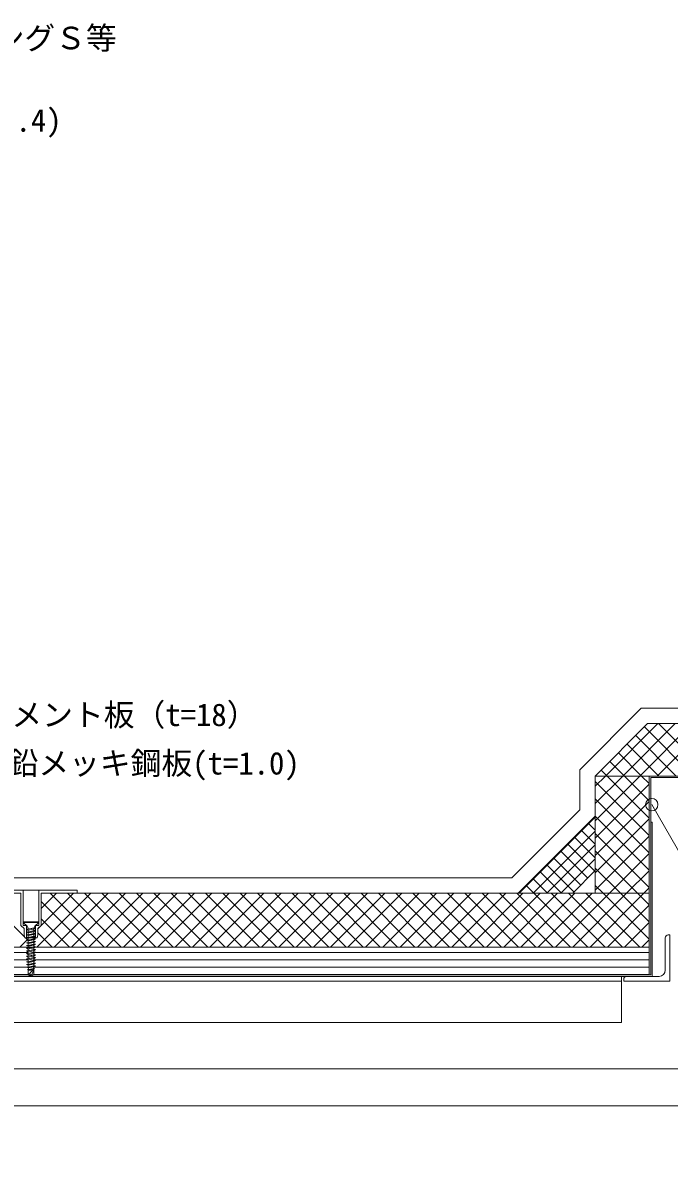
# Model space of a CAD drawing. Units: millimetres, scale not verified. Extents: x -1380 to 1380, y -955 to 955.
# Drawn here: x -149 to 271, y -449 to 295 of the extents above; entities that cross this region are included whole.
import ezdxf
from ezdxf.enums import TextEntityAlignment as Align

# ---------------------------------------------------------------- set-up
doc = ezdxf.new("R2010")
doc.units = ezdxf.units.MM
doc.header["$LTSCALE"] = 3
for name, color, linetype, lineweight in [('0-1_HATCH', 9, 'Continuous', 18), ('0-2_BOUSUI', 1, 'Continuous', 18), ('0-3_MOJI', 7, 'Continuous', 18), ('0-5_KANAMONO_SCREW', 4, 'Continuous', 18), ('0-6_dannnetu', 6, 'Continuous', 18), ('0-7_KANAMONO', 5, 'Continuous', 18), ('0-8_TEKKOTU', 7, 'Continuous', 18), ('0-9_doubuti', 5, 'Continuous', 18), ('0-B_bo-do', 3, 'Continuous', 18), ('0-C_ZATU', 6, 'Continuous', 18)]:
    doc.layers.add(name, color=color, linetype=linetype, lineweight=lineweight)
doc.styles.add('ＭＳ ゴシック', font='')
doc.styles.get('ＭＳ ゴシック').set_extended_font_data('MS Gothic')

msp = doc.modelspace()

# ---------------------------------------------------------------- linework, layer by layer
at = {"layer": '0-1_HATCH'}
for p, q in [((229.591, -194.136), (263.591, -160.136)), ((240.817, -194.136), (274.817, -160.136)), ((252.042, -194.136), (286.042, -160.136)), ((286.796, -194.136), (254.899, -162.239)), ((263.267, -194.136), (297.267, -160.136)), ((298.021, -194.136), (264.021, -160.136)), ((275.57, -194.136), (249.286, -167.852)), ((264.345, -194.136), (243.674, -173.465)), ((241.894, -194.136), (232.448, -184.69)), ((253.12, -194.136), (238.061, -179.077)), ((230.669, -194.136), (226.836, -190.303)), ((223.002, -200.725), (229.591, -194.136)), ((223.002, -211.951), (240.817, -194.136)), ((223.002, -223.176), (252.042, -194.136)), ((258.002, -232.695), (223.002, -197.695)), ((223.002, -234.401), (258.002, -199.401)), ((258.002, -221.469), (230.669, -194.136)), ((258.002, -210.244), (241.894, -194.136)), ((258.002, -199.019), (253.12, -194.136)), ((258.002, -243.92), (223.002, -208.92)), ((223.002, -245.627), (258.002, -210.627)), ((173.687, -270.136), (223.002, -220.821)), ((223.002, -220.291), (222.925, -220.213)), ((258.002, -255.145), (223.002, -220.145)), ((223.002, -256.852), (258.002, -221.852)), ((182.667, -270.136), (223.002, -229.801)), ((223.002, -238.251), (213.945, -229.194)), ((223.002, -229.271), (218.435, -224.704)), ((223.002, -247.232), (209.454, -233.684)), ((258.002, -266.371), (223.002, -231.371)), ((223.002, -268.077), (258.002, -233.077)), ((191.647, -270.136), (223.002, -238.781)), ((218.152, -260.342), (200.474, -242.664)), ((222.642, -255.852), (204.964, -238.174)), ((250.542, -270.136), (223.002, -242.596)), ((232.169, -270.136), (258.002, -244.303)), ((209.172, -269.322), (191.494, -251.644)), ((213.662, -264.832), (195.984, -247.154)), ((200.627, -270.136), (223.002, -247.761)), ((201.005, -270.136), (187.004, -256.135)), ((239.317, -270.136), (223.002, -253.821)), ((243.394, -270.136), (258.002, -255.528)), ((183.045, -270.136), (178.024, -265.115)), ((192.025, -270.136), (182.514, -260.625)), ((228.092, -270.136), (223.002, -265.047)), ((254.619, -270.136), (258.002, -266.753)), ((-147.657, -298.499), (-176.02, -270.136)), ((-139.392, -304.937), (-104.591, -270.136)), ((-138.998, -293.318), (-115.816, -270.136)), ((-136.998, -280.092), (-127.042, -270.136)), ((-96.296, -304.958), (-131.118, -270.136)), ((-128.172, -304.942), (-93.366, -270.136)), ((-85.065, -304.964), (-119.893, -270.136)), ((-116.952, -304.948), (-82.14, -270.136)), ((-73.834, -304.97), (-108.668, -270.136)), ((-105.733, -304.954), (-70.915, -270.136)), ((-62.603, -304.975), (-97.442, -270.136)), ((-94.513, -304.959), (-59.69, -270.136)), ((-51.372, -304.981), (-86.217, -270.136)), ((-83.293, -304.965), (-48.464, -270.136)), ((-40.141, -304.987), (-74.992, -270.136)), ((-72.073, -304.971), (-37.239, -270.136)), ((-28.91, -304.992), (-63.767, -270.136)), ((-60.854, -304.976), (-26.014, -270.136)), ((-17.679, -304.998), (-52.541, -270.136)), ((-49.634, -304.982), (-14.788, -270.136)), ((-6.449, -305.003), (-41.316, -270.136)), ((-38.414, -304.987), (-3.563, -270.136)), ((4.782, -305.009), (-30.091, -270.136)), ((-27.195, -304.993), (7.662, -270.136)), ((16.013, -305.015), (-18.865, -270.136)), ((-15.975, -304.999), (18.888, -270.136)), ((27.244, -305.02), (-7.64, -270.136)), ((-4.755, -305.004), (30.113, -270.136)), ((38.475, -305.026), (3.585, -270.136)), ((6.464, -305.01), (41.338, -270.136)), ((49.706, -305.032), (14.811, -270.136)), ((17.684, -305.016), (52.564, -270.136)), ((60.937, -305.037), (26.036, -270.136)), ((28.904, -305.021), (63.789, -270.136)), ((72.168, -305.043), (37.261, -270.136)), ((40.123, -305.027), (75.014, -270.136)), ((83.399, -305.049), (48.487, -270.136)), ((51.343, -305.032), (86.239, -270.136)), ((94.63, -305.054), (59.712, -270.136)), ((62.563, -305.038), (97.465, -270.136)), ((105.861, -305.06), (70.937, -270.136)), ((73.783, -305.044), (108.69, -270.136)), ((117.092, -305.065), (82.163, -270.136)), ((85.002, -305.049), (119.915, -270.136)), ((128.323, -305.071), (93.388, -270.136)), ((96.222, -305.055), (131.141, -270.136)), ((139.554, -305.077), (104.613, -270.136)), ((107.442, -305.061), (142.366, -270.136)), ((150.785, -305.082), (115.839, -270.136)), ((118.661, -305.066), (153.591, -270.136)), ((162.016, -305.088), (127.064, -270.136)), ((129.881, -305.072), (164.817, -270.136)), ((173.247, -305.094), (138.289, -270.136)), ((141.101, -305.078), (176.042, -270.136)), ((184.478, -305.099), (149.515, -270.136)), ((152.32, -305.083), (187.267, -270.136)), ((195.709, -305.105), (160.74, -270.136)), ((163.54, -305.089), (198.493, -270.136)), ((206.94, -305.111), (171.965, -270.136)), ((174.065, -270.136), (173.533, -269.605)), ((174.76, -305.094), (209.718, -270.136)), ((218.171, -305.116), (183.191, -270.136)), ((185.979, -305.1), (220.943, -270.136)), ((229.402, -305.122), (194.416, -270.136)), ((197.199, -305.106), (232.169, -270.136)), ((240.632, -305.127), (205.641, -270.136)), ((208.419, -305.111), (243.394, -270.136)), ((251.863, -305.133), (216.866, -270.136)), ((219.639, -305.117), (254.619, -270.136)), ((258.002, -300.047), (228.092, -270.136)), ((258.002, -288.821), (239.317, -270.136)), ((258.002, -277.596), (250.542, -270.136)), ((-107.527, -304.953), (-136.998, -275.482)), ((230.858, -305.123), (258.002, -277.979)), ((-118.758, -304.947), (-136.998, -286.707)), ((242.078, -305.128), (258.002, -289.204)), ((-129.989, -304.942), (-138.998, -295.933)), ((-150.816, -305.136), (-146.279, -300.599)), ((-145.595, -300.561), (-147.02, -299.136)), ((-146.241, -300.561), (-145.348, -299.668)), ((-141.22, -304.936), (-141.648, -304.508)), ((253.298, -305.134), (258.002, -300.429)), ((-562.998, -308.538), (-145.348, -308.538)), ((-140.784, -308.538), (258.002, -308.538)), ((-562.998, -313.301), (-145.442, -313.301)), ((-562.998, -318.063), (-146.344, -318.063)), ((-141.689, -318.063), (258.002, -318.063)), ((-141.648, -313.301), (258.002, -313.301)), ((-562.998, -322.826), (-145.248, -322.826)), ((-141.748, -322.826), (258.002, -322.826))]:
    msp.add_line(p, q, dxfattribs=at)
at = {"layer": '0-2_BOUSUI'}
msp.add_lwpolyline([(900.002, -150.136), (252.86, -150.136), (213.002, -189.994), (213.002, -215.994), (168.86, -260.136), (-455.856, -260.136), (-499.998, -215.994), (-499.998, 111.006), (-515.856, 126.864), (-690.998, 126.864)], dxfattribs=at)
at = {"layer": '0-3_MOJI'}
msp.add_lwpolyline([(446.673, -449.132), (396.235, -449.132), (259.725, -212.689)], dxfattribs=at)
msp.add_circle((259.725, -212.689), 4, dxfattribs=at)
at = {"layer": '0-5_KANAMONO_SCREW'}
for p, q in [((-148.498, -288.636), (-138.498, -288.636)), ((-148.498, -289.136), (-148.498, -288.636)), ((-148.498, -289.136), (-146.078, -291.556)), ((-138.498, -289.136), (-138.498, -288.636)), ((-146.348, -293.561), (-145.348, -294.102)), ((-146.348, -295.311), (-145.348, -295.852)), ((-146.348, -297.061), (-145.348, -297.602)), ((-145.498, -292.686), (-145.559, -292.455)), ((-145.498, -292.686), (-145.348, -292.686)), ((-145.348, -293.561), (-141.648, -292.686)), ((-145.348, -293.561), (-145.348, -292.686)), ((-145.348, -294.102), (-145.348, -295.311)), ((-145.348, -295.311), (-141.648, -294.436)), ((-145.348, -295.852), (-145.348, -297.061)), ((-145.348, -297.061), (-141.648, -296.186)), ((-145.348, -297.602), (-141.648, -296.936)), ((-140.648, -292.686), (-141.648, -292.686)), ((-141.648, -293.436), (-141.648, -294.436)), ((-140.648, -294.436), (-141.648, -294.436)), ((-141.648, -295.186), (-141.648, -296.186)), ((-141.648, -296.936), (-140.648, -296.186)), ((-140.648, -296.186), (-141.648, -296.186)), ((-141.648, -296.936), (-141.648, -297.936)), ((-141.498, -292.686), (-141.436, -292.455)), ((-146.348, -298.811), (-145.348, -299.352)), ((-146.348, -300.561), (-145.348, -301.102)), ((-146.348, -302.311), (-145.348, -302.852)), ((-146.348, -304.061), (-145.348, -304.602)), ((-145.348, -297.602), (-145.348, -298.811)), ((-145.348, -298.811), (-141.648, -297.936)), ((-145.348, -299.352), (-145.348, -300.561)), ((-145.348, -300.561), (-141.648, -299.686)), ((-145.348, -301.102), (-145.348, -302.311)), ((-145.348, -302.311), (-141.648, -301.436)), ((-145.348, -302.852), (-145.348, -304.061)), ((-145.348, -304.061), (-141.648, -303.186)), ((-145.348, -304.602), (-145.348, -305.811)), ((-140.648, -297.936), (-141.648, -297.936)), ((-141.648, -298.686), (-141.648, -299.686)), ((-140.648, -299.686), (-141.648, -299.686)), ((-141.648, -300.436), (-141.648, -301.436)), ((-140.648, -301.436), (-141.648, -301.436)), ((-141.648, -302.186), (-141.648, -303.186)), ((-140.648, -303.186), (-141.648, -303.186)), ((-141.648, -303.936), (-141.648, -304.936)), ((-146.348, -305.811), (-145.348, -306.352)), ((-146.348, -307.561), (-145.348, -308.102)), ((-146.348, -309.311), (-145.348, -309.311)), ((-146.348, -309.311), (-145.348, -309.852)), ((-146.348, -311.061), (-145.348, -311.061)), ((-146.348, -311.061), (-145.348, -311.602)), ((-145.348, -305.811), (-141.648, -304.936)), ((-145.348, -306.352), (-145.348, -307.561)), ((-145.348, -307.561), (-141.648, -306.686)), ((-145.348, -308.102), (-145.348, -309.311)), ((-145.348, -309.311), (-140.648, -308.436)), ((-145.348, -309.311), (-141.648, -308.436)), ((-145.348, -309.852), (-141.648, -309.186)), ((-145.348, -309.852), (-145.348, -311.061)), ((-145.348, -311.061), (-140.648, -310.186)), ((-145.348, -311.061), (-141.648, -310.186)), ((-145.348, -311.602), (-141.648, -310.936)), ((-145.348, -311.602), (-145.348, -312.811)), ((-145.348, -312.811), (-140.648, -311.936)), ((-145.348, -312.811), (-141.648, -311.936)), ((-140.648, -304.936), (-141.648, -304.936)), ((-141.648, -305.686), (-141.648, -306.686)), ((-140.648, -306.686), (-141.648, -306.686)), ((-141.648, -307.436), (-141.648, -308.436)), ((-140.648, -308.436), (-141.648, -308.436)), ((-141.648, -309.186), (-140.648, -308.436)), ((-141.648, -309.186), (-141.648, -310.186)), ((-140.648, -310.186), (-141.648, -310.186)), ((-141.648, -310.936), (-140.648, -310.186)), ((-141.648, -310.936), (-141.648, -311.936)), ((-140.648, -311.936), (-141.648, -311.936)), ((-141.648, -312.686), (-140.648, -311.936)), ((-146.348, -312.811), (-145.348, -312.811)), ((-146.348, -314.561), (-145.348, -314.561)), ((-146.348, -314.561), (-145.348, -315.102)), ((-146.348, -316.311), (-145.348, -316.311)), ((-146.348, -316.311), (-145.348, -316.852)), ((-146.348, -318.061), (-145.348, -318.061)), ((-146.348, -318.061), (-145.348, -318.602)), ((-145.73, -319.636), (-144.93, -320.069)), ((-145.348, -313.352), (-145.348, -314.561)), ((-145.348, -314.561), (-140.648, -313.686)), ((-145.348, -314.561), (-141.648, -313.686)), ((-145.348, -315.102), (-141.648, -314.436)), ((-145.348, -315.102), (-145.348, -316.311)), ((-145.348, -316.311), (-140.648, -315.436)), ((-145.348, -316.311), (-141.648, -315.436)), ((-145.348, -316.852), (-141.648, -316.186)), ((-145.348, -316.852), (-145.348, -318.061)), ((-145.348, -318.061), (-140.648, -317.186)), ((-145.348, -318.061), (-141.648, -317.186)), ((-145.348, -318.602), (-141.648, -317.936)), ((-145.348, -318.602), (-144.93, -319.636)), ((-144.93, -319.636), (-141.17, -318.936)), ((-144.93, -320.069), (-141.97, -319.536)), ((-141.648, -317.936), (-141.97, -318.936)), ((-141.97, -319.536), (-141.97, -320.069)), ((-140.648, -313.686), (-141.648, -313.686)), ((-141.648, -314.436), (-140.648, -313.686)), ((-141.648, -314.436), (-141.648, -315.436)), ((-140.648, -315.436), (-141.648, -315.436)), ((-141.648, -316.186), (-140.648, -315.436)), ((-141.648, -316.186), (-141.648, -317.186)), ((-140.648, -317.186), (-141.648, -317.186)), ((-141.648, -317.936), (-140.648, -317.186)), ((-145.248, -320.069), (-145.248, -323.011)), ((-145.248, -320.069), (-141.748, -320.069)), ((-143.498, -324.236), (-145.248, -323.011)), ((-143.498, -324.236), (-144.239, -322.233)), ((-143.498, -324.236), (-141.748, -323.011))]:
    msp.add_line(p, q, dxfattribs=at)
for points in [[(-148.498, -289.136), (-138.498, -289.136), (-140.918, -291.556)], [(-146.348, -293.561), (-145.348, -293.561), (-140.648, -292.686)], [(-146.348, -295.311), (-145.348, -295.311), (-140.648, -294.436)], [(-146.348, -297.061), (-145.348, -297.061), (-140.648, -296.186)], [(-145.348, -294.102), (-141.648, -293.436), (-140.648, -292.686)], [(-145.348, -295.852), (-141.648, -295.186), (-140.648, -294.436)], [(-146.348, -298.811), (-145.348, -298.811), (-140.648, -297.936)], [(-146.348, -300.561), (-145.348, -300.561), (-140.648, -299.686)], [(-146.348, -302.311), (-145.348, -302.311), (-140.648, -301.436)], [(-146.348, -304.061), (-145.348, -304.061), (-140.648, -303.186)], [(-145.348, -299.352), (-141.648, -298.686), (-140.648, -297.936)], [(-145.348, -301.102), (-141.648, -300.436), (-140.648, -299.686)], [(-145.348, -302.852), (-141.648, -302.186), (-140.648, -301.436)], [(-145.348, -304.602), (-141.648, -303.936), (-140.648, -303.186)], [(-146.348, -305.811), (-145.348, -305.811), (-140.648, -304.936)], [(-146.348, -307.561), (-145.348, -307.561), (-140.648, -306.686)], [(-145.348, -306.352), (-141.648, -305.686), (-140.648, -304.936)], [(-145.348, -308.102), (-141.648, -307.436), (-140.648, -306.686)], [(-146.348, -312.811), (-145.348, -313.352), (-141.648, -312.686), (-141.648, -313.686)], [(-145.73, -319.636), (-144.93, -319.636), (-141.97, -318.936)], [(-141.97, -319.536), (-141.17, -318.936), (-141.97, -318.936)], [(-143.498, -324.236), (-141.748, -320.069), (-141.748, -323.011)]]:
    msp.add_lwpolyline(points, dxfattribs=at)
for centre, radius, start, end in [((-147.492, -292.971), 2, 14.93142, 45), ((-139.504, -292.971), 2, 135, 165.06858), ((-143.498, -324.236), 2.136, 110.30447, 145), ((-139.43, -325.253), 5.679, 114.08593, 147.8643)]:
    msp.add_arc(centre, radius, start, end, dxfattribs=at)
at = {"layer": '0-6_dannnetu'}
for p, q in [((516.502, -160.136), (257.002, -160.136)), ((223.002, -194.136), (223.002, -270.136)), ((223.002, -220.136), (173.002, -270.136)), ((223.002, -255.491), (208.358, -270.136)), ((-136.998, -270.136), (258.002, -270.136))]:
    msp.add_line(p, q, dxfattribs=at)
msp.add_lwpolyline([(258.002, -194.136), (223.002, -194.136), (257.002, -160.136)], dxfattribs=at)
at = {"layer": '0-7_KANAMONO'}
for points in [[(258.002, -323.136), (258.002, -194.136), (409.002, -194.136), (409.002, -195.136), (259.002, -195.136), (259.002, -323.136)], [(-564.998, -224.136), (-564.998, -324.136), (260.002, -324.136), (260.002, -224.136), (259.002, -224.136), (259.002, -323.136), (-563.998, -323.136), (-563.998, -224.136)]]:
    msp.add_lwpolyline(points, close=True, dxfattribs=at)
at = {"layer": '0-8_TEKKOTU'}
for p, q in [((-254.998, -384.136), (900.002, -384.136)), ((-254.998, -408.136), (900.002, -408.136))]:
    msp.add_line(p, q, dxfattribs=at)
at = {"layer": '0-9_doubuti'}
for p, q in [((268.467, -299.136), (268.467, -320.136)), ((-534.998, -327.136), (240.002, -327.136)), ((264.467, -324.136), (243.467, -324.136))]:
    msp.add_line(p, q, dxfattribs=at)
msp.add_lwpolyline([(241.467, -326.136), (241.467, -327.136), (271.467, -327.136), (271.467, -297.136), (270.467, -297.136)], dxfattribs=at)
msp.add_lwpolyline([(240.002, -324.136), (-534.998, -324.136), (-534.998, -354.136), (240.002, -354.136)], close=True, dxfattribs=at)
for centre, radius, start, end in [((270.467, -299.136), 2, 90, 180), ((243.467, -326.136), 2, 90, 180), ((264.467, -320.136), 4, 270, 0)]:
    msp.add_arc(centre, radius, start, end, dxfattribs=at)
at = {"layer": '0-B_bo-do'}
msp.add_lwpolyline([(-562.998, -323.136), (258.002, -323.136), (258.002, -305.136), (-562.998, -305.136)], close=True, dxfattribs=at)
at = {"layer": '0-C_ZATU'}
for p, q in [((-148.498, -268.136), (-138.498, -268.136)), ((-146.498, -299.136), (-140.498, -299.136))]:
    msp.add_line(p, q, dxfattribs=at)
for points in [[(-146.498, -291.136), (-148.498, -291.136), (-148.498, -268.136), (-173.498, -268.136), (-173.498, -270.136), (-149.998, -270.136), (-149.998, -291.136), (-147.998, -293.136), (-147.998, -297.136), (-147.498, -299.136), (-146.498, -299.136)], [(-140.498, -291.136), (-138.498, -291.136), (-138.498, -268.136), (-113.498, -268.136), (-113.498, -270.136), (-136.998, -270.136), (-136.998, -291.136), (-138.998, -293.136), (-138.998, -297.136), (-139.498, -299.136), (-140.498, -299.136)]]:
    msp.add_lwpolyline(points, close=True, dxfattribs=at)

# ---------------------------------------------------------------- texts
at = {"layer": '0-3_MOJI', "style": 'ＭＳ ゴシック'}
for s, p in [('アルミ笠木（別途）：ライナーコーピングＳ等', (-507.73, 273.008)), ('捨笠木：溶融亜鉛メッキ鋼板(t=0.4)', (-453.354, 219.57)), ('硬質木片セメント板（t=18）', (-256.222, -166.094)), ('溶融亜鉛メッキ鋼板(t=1.0)', (-218.728, -197.534))]:
    msp.add_text(s, height=14.66, dxfattribs=at).set_placement(p, align=Align.BOTTOM_LEFT)

doc.saveas('drawing.dxf')
